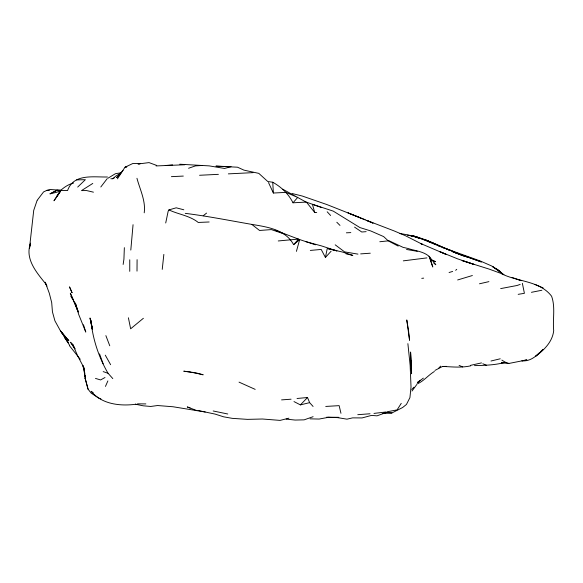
<?xml version="1.0" encoding="UTF-8"?>
<svg xmlns="http://www.w3.org/2000/svg" width="583" height="583" viewBox="0 0 583 583"><rect width="100%" height="100%" fill="white"/><g stroke="black" fill="none" stroke-linecap="round" stroke-linejoin="round"><path stroke-width="0.87" d="M129.754 271.335L129.761 259.778M137.005 271.124L137.092 259.675M124.354 247.666L123.924 259.187L123.144 264.456M144.212 212.817C145.874 200.902 139.964 189.577 136.954 178.289M133.055 224.695L130.803 250.071M162.234 269.375L163.852 254.399M310.331 250.42L321.197 249.437L325.401 257.46L327.274 248.402M165.718 222.983L168.152 211.272L168.924 209.909L176.226 207.81L183.813 209.785M30.52 244.08L29.471 248.292L33.727 210.368L37.123 200.37M296.419 251.375L299.669 239.569L275.183 230.234M30.571 243.118C24.479 259.253 37.152 273.128 46.436 284.737M105.45 386.42L107.877 380.925M60.603 190.503L56.813 196.493L60.829 190.342C63.445 187.69 68.918 184.002 73.604 183.026M401.242 403.363L397.103 409.885L387.054 411.802M117.445 178.828L124.959 167.248L132.902 163.466L141.436 163.575L149.029 162.606L156.703 165.441M60.829 190.342L53.979 200.778L60.333 191.632M411.97 391.069L416.554 384.846M37.341 200.093L43.557 191.931L46.778 190.393L50.233 189.504L61.186 190.284M100.801 186.983L107.075 178.806M179.753 164.217L209.224 165.885L224.593 168.451L231.05 166.694L215.929 166.133L237.5 167.204L243.956 170.134L258.808 173.37L267.765 181.51L272.757 182.246C281.385 187.07 288.563 193.891 293.001 202.797L297.673 197.462L306.651 202.396L314.733 212.525L316.715 212.416M185.256 213.349C207.65 216.155 229.542 220.534 251.769 224.389C267.08 226.925 285.459 229.469 293.621 244.663L298.605 239.081L278.259 240.954M123.035 170.418L116.534 177.662L119.828 174.776M325.401 257.46L331.1 251.244M411.78 389.451L413.923 387.192M293.992 401.585L300.413 404.894L307.503 397.519L309.639 402.642L313.086 406.46M438.861 367.96L440.719 366.109M77.699 187.07L85.358 179.688L76.621 179.892M542.962 349.567C537.227 355.28 530.749 361.73 521.902 360.826L526.864 359.9L509.025 363.428L501.365 362.888M455.658 270.323L456.744 269.331M539.151 352.999L535.362 356.446C544.034 350.128 552.429 341.893 553.704 330.729C552.524 319.222 555.592 307.27 551.598 296.215C539.421 280.292 517.128 282.092 500.629 273.274L489.064 269.076L462.093 260.572L473.87 264.369L457.568 258.837L439.334 251.441L446.396 254.531L420.78 243.57L422.42 244.372L405.287 235.649L394.05 230.89L366.474 220.308L373.047 223.114L348.022 212.904L365.126 219.689M540.419 351.848L542.948 349.545M417.464 382.623L423.338 378.127M110.857 178.748L112.832 178.726L115.988 175.971L120.666 173.18M293.621 244.663L299.669 239.569L315.418 244.802M143.382 318.282L130.643 328.805L128.398 317.779M417.625 382.433L420.321 380.262M203.212 215.768L206.564 213.086M418.033 382.113L419.425 381.071M434.379 371.495C428.155 375.219 423.673 381.275 416.816 384.117M92.792 183.426L81.496 190.605L86.59 190.561L93.433 192.171M107.833 178.281L115.419 173.705L121.541 172.692M112.832 178.726L114.326 177.822M434.947 370.424L442.512 366.452L446.6 366.386M104.991 377.514L100.604 379.941L95.481 378.411M60.581 190.561L56.93 192.215L50.043 193.84L57.076 190.102M382.31 413.566L391.863 412.997L402.627 407.517L406.453 404.456L409.922 397.621L411.022 387.01L410.148 365.417L407.881 343.635M50.043 193.84L57.192 190.24L61.237 190.35M391.863 412.997L386.522 412.421L377.012 415.839L371.517 415.395L362.05 417.931L352.598 417.873L346.965 419.17L337.521 417.625L326.56 417.304L338.213 417.399M313.107 416.699L304.129 419.855L295.144 420.059L286.209 419.119M520.182 284.402L517.07 285.488L500.659 288.607M188.571 168.261L195.494 165.885L202.403 165.463M472.376 275.526L457.648 279.964M449.078 272.523L452.641 271.423M383.155 413.34L386.522 412.421M126.7 166.811L125.105 167.241L126.824 166.84M470.67 365.322L481.492 362.903M500.236 358.793L490.981 361.015M288.928 418.186L280.088 420.394L262.467 419.009L247.447 419.366L232.267 418.354L223.683 416.83L215.134 414.105L198.417 410.563M488.904 281.633L479.481 283.79M300.413 404.894L309.639 402.642M541.891 290.247L531.426 292.316M138.871 164.012L140.59 163.612L138.098 164.122M470.707 365.818C461.51 367.931 451.927 366.86 442.614 366.416M338.825 417.341L328.236 417.355L319.134 419.053L310.069 418.849M426.924 257.897L403.312 260.856M518.185 294.342L524.409 293.307L522.361 283.309M474.46 365.621C484.874 365.359 495.222 365.155 505.374 362.283L508.806 363.442M373.98 413.413L385.982 411.977M421.764 278.353L423.673 278.135M501.344 362.735L505.374 362.283L501.868 360.105M379.803 241.748L388.234 240.859L398.189 246.092M297.031 398.488L307.503 397.519M165.273 165.521L172.575 164.887M366.146 231.655L361.766 232.012L354.566 227.13M357.78 414.688L370.03 413.77M360.644 253.889L370.278 253.204M281.56 399.887L291.077 399.202M325.737 406.438L339.138 405.644L340.96 413.303M253.022 172.641L228.347 173.872M293.001 202.797L306.25 202.09L321.371 207.461M107.44 176.984C93.367 177.312 73.596 173.384 67.57 190.568L61.827 190.524M199.568 175.272L218.399 174.346M183.31 176.073L171.402 176.656M268.501 182.566L273.361 193.031L286.013 192.375L297.673 197.462L282.762 189.205M346.375 232.821L350.813 232.602M209.151 221.985L198.235 222.451C189.781 215.644 178.522 214.442 168.924 209.909M156.084 165.929L184.767 164.763M46.778 190.393L49.438 190.298M137.493 403.851L145.859 403.91M328.236 417.355L334.015 417.457M399.938 233.594C422.362 236.406 442.657 247.841 463.521 255.93L455.913 252.891L466.976 257.016M409.397 235.386C423.746 237.689 436.747 244.955 450.083 250.406L444.858 248.271M407.495 235.168C417.807 236.428 427.252 241.471 436.871 245.115M190.874 372.034L183.762 371.182L197.098 373.171L203.175 374.796L191.763 372.202M409.776 235.459L414.856 236.304L409.951 235.547M205.194 412.006L173.056 406.759L157.578 405.528L150.749 406.46L143.105 405.797L135.489 404.216L135.985 404.23C120.368 406.329 101.857 404.383 91.167 391.31L93.273 392.833M357.962 254.122L344.597 251.885L335.189 244.824M406.519 249.466L417.26 251.317M227.771 413.996L213.181 410.979M292.032 193.505L302.242 196.026L326.895 204.56L360.571 217.896M345.93 253.794L352.832 255.405L342.687 252.096L327.435 248.504L336.916 250.909L321.452 245.895L305.907 241.654M414.936 236.778L418.769 238.053L414.958 236.8M283.783 233.805L271.321 229.593L259.552 230.467L251.769 224.389M103.184 371.619L108.023 373.251L112.811 378.6M518.804 279.825L521.268 280.685L512.129 277.479M444.115 247.972L480.334 261.016L491.724 266.001L499.857 271.321L502.626 274.148M452.466 251.732L459.411 254.203L455.913 252.891M197.032 410.672L187.289 406.934L190.153 408.042M100.91 398.881L98.673 398.029L91.21 393.168L88.055 389.189L85.082 378.054L84.076 368.288L84.819 373.667M431.566 260.113L435.61 261.687L431.937 260.142M482.797 363.756L486.492 365.25M459.091 365.395L462.683 366.904M441.659 247.17L443.874 248.169M534.903 284.409L543.137 287.929M437.665 245.458L440.034 246.463M437.25 245.283L440.872 246.835M448.757 249.575L457.553 253.467M239.037 382.127L255.186 389.378M388.81 240.655L403.123 247.374L407.969 248.475C415.227 250.916 423.819 251.309 429.62 256.848L432.79 267.007L429.044 256.28L435.822 264.755L433.716 263.064M503.938 274.644L492.905 266.832L499.857 271.321L496.621 269.04L500.629 272.45M388.234 240.859L383.643 236.589L370.693 230.934L359.893 227.559L333.257 211.126L312.422 204.305L314.733 212.525M336.814 222.254L339.991 225.417M67.788 339.685L68.838 340.807L60.581 331.057L68.605 340.552M327.187 211.789L330.605 215.484M80.235 359.245L69.421 345.675M69.676 345.442L61.04 331.435L66.331 339.007L60.457 330.889L54.911 320.825L52.441 311.876L51.698 302.599L49.293 293.227L45.219 282.208M65.172 338.373L68.349 342.768L64.516 337.397M75.098 348.918L70.558 342.221L74.806 348.692L72.518 343.926L77.495 355.528L83.937 367.756L82.917 365.599L85.307 377.245L85.067 375.452M70.798 296.186L72.649 299.312L72.445 298.962M105.29 355.171L110.617 364.703M45.751 283.812L46.99 286.071M108.023 373.251C98.6 357.029 92.719 338.825 90.846 320.147L92.333 329.133L89.986 317.983L92.457 328.615M73.647 300.42L70.303 293.213L77.998 311.439M73.975 301.192L78.486 312.043M105.873 335.619L109.764 345.785M99.533 353.888L103.133 363.792M83.478 324.746L85.781 332.077L78.618 314.259L75.353 302.971L77.736 310.593M88.055 389.189L85.082 378.054L85.577 379.919M411.204 364.411L410.607 352.343M410.585 352.037L411.613 373.761M272.757 182.246L273.361 193.031M411.306 367.968L411.474 373.295L411.277 360.695L411.358 371.24M418.528 237.521L411.292 235.656L418.528 237.521M481.296 261.935L462.851 255.354L481.296 261.935M433.431 243.359L426.056 240.116L434.75 243.978L433.431 243.359M72.037 292.724L69.581 287.011L72.037 292.724M408.588 331.049L406.774 319.929L409.558 340.304L408.588 331.049"/></g></svg>
